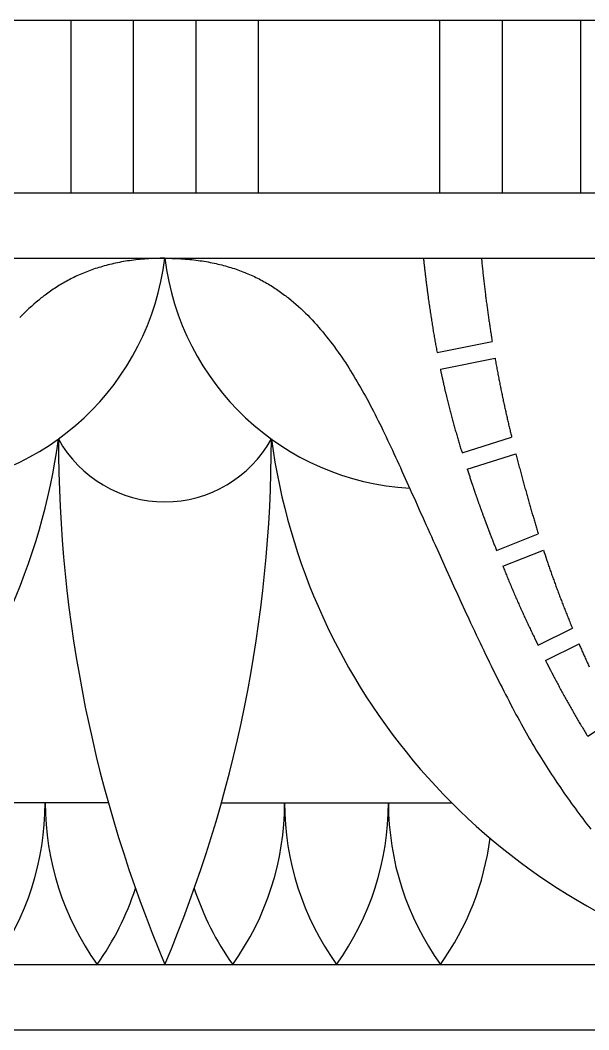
# Model space of a CAD drawing. Extents: x -111 to 2985, y -118 to 122.
# Drawn here: x -47.18 to -37.17, y 84.84 to 102.59 of the extents above; entities that cross this region are included whole.
import ezdxf

# ---------------------------------------------------------------- set-up
doc = ezdxf.new("R2010")
doc.units = 0
doc.layers.add('LAYER_03', color=5, linetype='CONTINUOUS')

msp = doc.modelspace()

# ---------------------------------------------------------------- linework, layer by layer
at = {"layer": 'LAYER_03'}
for points in [[(-64.39, 102.595), (-44.635, 102.595), (-24.88, 102.595)], [(-46.285, 99.558), (-46.285, 102.595)], [(-45.185, 99.558), (-45.185, 102.595)], [(-44.085, 99.558), (-44.085, 102.595)], [(-42.985, 99.558), (-42.985, 102.595)], [(-39.792, 99.558), (-39.792, 102.595)], [(-38.692, 99.558), (-38.692, 102.595)], [(-37.315, 99.558), (-37.315, 102.595)], [(-64.39, 99.558), (-44.635, 99.558)], [(-44.635, 99.558), (-24.88, 99.558)], [(-64.39, 98.408), (-44.635, 98.408)], [(-44.635, 98.408), (-24.88, 98.408)], [(-44.635, 98.408), (-44.593, 98.408), (-44.552, 98.407), (-44.512, 98.406), (-44.471, 98.405), (-44.431, 98.403), (-44.392, 98.402), (-44.352, 98.399), (-44.313, 98.397), (-44.275, 98.394), (-44.236, 98.391), (-44.198, 98.387), (-44.161, 98.383), (-44.123, 98.379), (-44.086, 98.375), (-44.05, 98.37), (-44.013, 98.365), (-43.977, 98.36), (-43.942, 98.354), (-43.906, 98.348), (-43.871, 98.342), (-43.836, 98.335), (-43.802, 98.328), (-43.768, 98.321), (-43.734, 98.314), (-43.7, 98.306), (-43.667, 98.298), (-43.634, 98.29), (-43.601, 98.281), (-43.569, 98.273), (-43.537, 98.263), (-43.505, 98.254), (-43.473, 98.245), (-43.442, 98.235), (-43.411, 98.225), (-43.38, 98.214), (-43.35, 98.203), (-43.319, 98.193), (-43.289, 98.181), (-43.26, 98.17), (-43.23, 98.158), (-43.201, 98.146), (-43.172, 98.134), (-43.144, 98.122), (-43.115, 98.109), (-43.087, 98.097), (-43.059, 98.084), (-43.032, 98.07), (-43.004, 98.057), (-42.977, 98.043), (-42.95, 98.029), (-42.923, 98.015), (-42.897, 98.001), (-42.871, 97.986), (-42.845, 97.971), (-42.819, 97.956), (-42.794, 97.941), (-42.768, 97.926), (-42.743, 97.91), (-42.718, 97.894), (-42.694, 97.878), (-42.669, 97.862), (-42.645, 97.846), (-42.621, 97.829), (-42.597, 97.813), (-42.574, 97.796), (-42.55, 97.779), (-42.527, 97.761), (-42.504, 97.744), (-42.481, 97.726), (-42.459, 97.709), (-42.414, 97.673), (-42.37, 97.636), (-42.327, 97.599), (-42.284, 97.561), (-42.242, 97.523), (-42.201, 97.484), (-42.161, 97.444), (-42.121, 97.404), (-42.081, 97.364), (-42.043, 97.323), (-42.005, 97.282), (-41.967, 97.24), (-41.93, 97.198), (-41.894, 97.156), (-41.857, 97.113), (-41.822, 97.07), (-41.787, 97.026), (-41.752, 96.982), (-41.718, 96.938), (-41.684, 96.894), (-41.651, 96.849), (-41.618, 96.804), (-41.585, 96.758), (-41.553, 96.713), (-41.521, 96.666), (-41.489, 96.62), (-41.458, 96.573), (-41.427, 96.526), (-41.396, 96.478), (-41.366, 96.43), (-41.336, 96.382), (-41.306, 96.333), (-41.277, 96.284), (-41.247, 96.234), (-41.218, 96.184), (-41.189, 96.134), (-41.16, 96.083), (-41.132, 96.032), (-41.103, 95.981), (-41.075, 95.928), (-41.047, 95.876), (-41.018, 95.823), (-40.991, 95.77), (-40.963, 95.716), (-40.935, 95.661), (-40.907, 95.607), (-40.879, 95.551), (-40.852, 95.496), (-40.824, 95.44), (-40.796, 95.383), (-40.769, 95.326), (-40.741, 95.268), (-40.714, 95.21), (-40.686, 95.151), (-40.658, 95.092), (-40.63, 95.032), (-40.602, 94.972), (-40.574, 94.911), (-40.546, 94.85), (-40.518, 94.788), (-40.489, 94.726), (-40.461, 94.663), (-40.432, 94.599), (-40.403, 94.535), (-40.374, 94.471), (-40.345, 94.405), (-40.315, 94.34), (-40.285, 94.273), (-40.255, 94.206), (-40.225, 94.139), (-40.194, 94.071), (-40.164, 94.002), (-40.133, 93.933), (-40.102, 93.864), (-40.07, 93.794), (-40.039, 93.724), (-40.007, 93.654), (-39.976, 93.583), (-39.944, 93.512), (-39.911, 93.44), (-39.879, 93.368), (-39.814, 93.224), (-39.749, 93.08), (-39.684, 92.935), (-39.618, 92.79), (-39.551, 92.644), (-39.485, 92.499), (-39.419, 92.355), (-39.352, 92.211), (-39.286, 92.068), (-39.252, 91.997), (-39.219, 91.926), (-39.186, 91.855), (-39.153, 91.785), (-39.12, 91.716), (-39.087, 91.646), (-39.054, 91.577), (-39.021, 91.509), (-38.989, 91.441), (-38.956, 91.374), (-38.924, 91.307), (-38.891, 91.24), (-38.859, 91.175), (-38.827, 91.11), (-38.795, 91.045), (-38.763, 90.981), (-38.731, 90.918), (-38.7, 90.856), (-38.668, 90.795), (-38.637, 90.734), (-38.606, 90.674), (-38.576, 90.615), (-38.545, 90.556), (-38.514, 90.499), (-38.484, 90.442), (-38.454, 90.385), (-38.424, 90.33), (-38.394, 90.275), (-38.364, 90.22), (-38.334, 90.167), (-38.304, 90.114), (-38.275, 90.061), (-38.245, 90.009), (-38.215, 89.958), (-38.186, 89.907), (-38.156, 89.856), (-38.126, 89.806), (-38.097, 89.756), (-38.067, 89.707), (-38.037, 89.659), (-38.007, 89.61), (-37.978, 89.562), (-37.948, 89.514), (-37.918, 89.467), (-37.887, 89.42), (-37.857, 89.373), (-37.827, 89.326), (-37.796, 89.28), (-37.735, 89.188), (-37.673, 89.097), (-37.61, 89.006), (-37.546, 88.915), (-37.514, 88.87), (-37.481, 88.825), (-37.448, 88.779), (-37.415, 88.734), (-37.382, 88.689), (-37.348, 88.643), (-37.314, 88.598), (-37.28, 88.552), (-37.245, 88.507), (-37.21, 88.461), (-37.174, 88.415), (-37.139, 88.369)], [(-40.084, 98.408), (-40.082, 98.393), (-40.081, 98.378), (-40.079, 98.363), (-40.077, 98.348), (-40.076, 98.333), (-40.074, 98.318), (-40.072, 98.303), (-40.071, 98.288), (-40.069, 98.274), (-40.067, 98.259), (-40.066, 98.244), (-40.064, 98.229), (-40.062, 98.215), (-40.061, 98.2), (-40.059, 98.186), (-40.057, 98.171), (-40.055, 98.157), (-40.054, 98.142), (-40.052, 98.128), (-40.05, 98.114), (-40.048, 98.099), (-40.047, 98.085), (-40.045, 98.071), (-40.043, 98.056), (-40.041, 98.042), (-40.04, 98.028), (-40.038, 98.014), (-40.036, 98), (-40.034, 97.986), (-40.033, 97.972), (-40.031, 97.958), (-40.029, 97.944), (-40.027, 97.93), (-40.026, 97.916), (-40.024, 97.902), (-40.022, 97.889), (-40.02, 97.875), (-40.018, 97.861), (-40.017, 97.847), (-40.015, 97.834), (-40.013, 97.82), (-40.011, 97.807), (-40.009, 97.793), (-40.008, 97.78), (-40.006, 97.766), (-40.004, 97.753), (-40.002, 97.739), (-40, 97.726), (-39.998, 97.712), (-39.997, 97.699), (-39.993, 97.673), (-39.989, 97.646), (-39.986, 97.62), (-39.982, 97.594), (-39.978, 97.568), (-39.974, 97.542), (-39.971, 97.516), (-39.967, 97.49), (-39.963, 97.465), (-39.959, 97.439), (-39.955, 97.414), (-39.952, 97.389), (-39.948, 97.364), (-39.944, 97.339), (-39.94, 97.314), (-39.936, 97.29), (-39.932, 97.265), (-39.928, 97.241), (-39.924, 97.216), (-39.92, 97.192), (-39.917, 97.168), (-39.913, 97.144), (-39.909, 97.12), (-39.905, 97.096), (-39.901, 97.073), (-39.897, 97.049), (-39.893, 97.026), (-39.889, 97.003), (-39.885, 96.979), (-39.881, 96.956), (-39.876, 96.933), (-39.872, 96.91), (-39.868, 96.888), (-39.864, 96.865), (-39.86, 96.842), (-39.856, 96.82), (-39.852, 96.798), (-39.848, 96.775), (-39.844, 96.753)], [(-39.063, 98.408), (-39.06, 98.383), (-39.058, 98.358), (-39.055, 98.334), (-39.053, 98.309), (-39.05, 98.285), (-39.048, 98.26), (-39.045, 98.236), (-39.043, 98.211), (-39.04, 98.187), (-39.037, 98.163), (-39.035, 98.139), (-39.032, 98.115), (-39.03, 98.091), (-39.027, 98.067), (-39.024, 98.043), (-39.021, 98.019), (-39.019, 97.995), (-39.016, 97.972), (-39.013, 97.948), (-39.01, 97.925), (-39.008, 97.901), (-39.005, 97.878), (-39.002, 97.854), (-38.999, 97.831), (-38.996, 97.808), (-38.993, 97.784), (-38.991, 97.761), (-38.988, 97.738), (-38.985, 97.715), (-38.982, 97.692), (-38.979, 97.669), (-38.976, 97.646), (-38.973, 97.624), (-38.97, 97.601), (-38.967, 97.578), (-38.964, 97.555), (-38.961, 97.533), (-38.958, 97.51), (-38.955, 97.488), (-38.952, 97.466), (-38.948, 97.443), (-38.945, 97.421), (-38.942, 97.399), (-38.939, 97.377), (-38.936, 97.354), (-38.933, 97.332), (-38.929, 97.31), (-38.926, 97.288), (-38.923, 97.267), (-38.92, 97.245), (-38.917, 97.223), (-38.913, 97.201), (-38.91, 97.18), (-38.907, 97.158), (-38.903, 97.137), (-38.9, 97.115), (-38.897, 97.094), (-38.893, 97.072), (-38.89, 97.051), (-38.887, 97.03), (-38.883, 97.008), (-38.88, 96.987), (-38.877, 96.966), (-38.873, 96.945)], [(-39.844, 96.753), (-38.873, 96.945)], [(-39.785, 96.459), (-38.823, 96.649)], [(-38.823, 96.649), (-38.819, 96.625), (-38.814, 96.602), (-38.81, 96.578), (-38.806, 96.555), (-38.802, 96.531), (-38.797, 96.508), (-38.793, 96.484), (-38.789, 96.461), (-38.784, 96.438), (-38.78, 96.415), (-38.776, 96.392), (-38.771, 96.369), (-38.767, 96.346), (-38.763, 96.323), (-38.758, 96.3), (-38.754, 96.277), (-38.749, 96.255), (-38.745, 96.232), (-38.74, 96.21), (-38.736, 96.187), (-38.731, 96.165), (-38.727, 96.143), (-38.722, 96.12), (-38.718, 96.098), (-38.713, 96.076), (-38.709, 96.054), (-38.704, 96.032), (-38.7, 96.01), (-38.695, 95.988), (-38.691, 95.966), (-38.686, 95.945), (-38.682, 95.923), (-38.677, 95.901), (-38.672, 95.88), (-38.668, 95.858), (-38.663, 95.837), (-38.658, 95.816), (-38.654, 95.794), (-38.649, 95.773), (-38.644, 95.752), (-38.64, 95.731), (-38.635, 95.71), (-38.63, 95.689), (-38.626, 95.668), (-38.621, 95.647), (-38.616, 95.626), (-38.612, 95.606), (-38.607, 95.585), (-38.602, 95.564), (-38.597, 95.544), (-38.593, 95.523), (-38.588, 95.503), (-38.583, 95.482), (-38.578, 95.462), (-38.574, 95.442), (-38.569, 95.422), (-38.564, 95.401), (-38.559, 95.381), (-38.555, 95.361), (-38.55, 95.341), (-38.545, 95.321), (-38.54, 95.302), (-38.535, 95.282), (-38.531, 95.262)], [(-39.785, 96.459), (-39.783, 96.446), (-39.78, 96.433), (-39.777, 96.419), (-39.774, 96.406), (-39.772, 96.393), (-39.769, 96.38), (-39.766, 96.367), (-39.763, 96.354), (-39.76, 96.341), (-39.758, 96.328), (-39.755, 96.315), (-39.752, 96.302), (-39.749, 96.289), (-39.746, 96.277), (-39.744, 96.264), (-39.741, 96.251), (-39.738, 96.239), (-39.735, 96.226), (-39.732, 96.213), (-39.729, 96.201), (-39.727, 96.188), (-39.724, 96.176), (-39.721, 96.163), (-39.718, 96.151), (-39.715, 96.138), (-39.712, 96.126), (-39.71, 96.113), (-39.707, 96.101), (-39.704, 96.089), (-39.701, 96.076), (-39.698, 96.064), (-39.695, 96.052), (-39.692, 96.04), (-39.689, 96.028), (-39.684, 96.003), (-39.678, 95.979), (-39.672, 95.955), (-39.666, 95.931), (-39.66, 95.907), (-39.654, 95.884), (-39.649, 95.86), (-39.643, 95.837), (-39.637, 95.813), (-39.631, 95.79), (-39.625, 95.767), (-39.619, 95.744), (-39.613, 95.721), (-39.607, 95.698), (-39.601, 95.675), (-39.595, 95.653), (-39.589, 95.63), (-39.583, 95.608), (-39.577, 95.585), (-39.571, 95.563), (-39.565, 95.541), (-39.559, 95.518), (-39.553, 95.496), (-39.546, 95.474), (-39.54, 95.452), (-39.534, 95.431), (-39.528, 95.409), (-39.522, 95.387), (-39.516, 95.365), (-39.509, 95.344), (-39.503, 95.322), (-39.497, 95.301), (-39.491, 95.28), (-39.485, 95.258), (-39.478, 95.237), (-39.472, 95.216), (-39.466, 95.195), (-39.46, 95.174), (-39.453, 95.153), (-39.447, 95.132), (-39.441, 95.111), (-39.434, 95.09), (-39.428, 95.069), (-39.422, 95.048), (-39.415, 95.028), (-39.409, 95.007), (-39.403, 94.986), (-38.531, 95.262)], [(-39.312, 94.7), (-38.458, 94.97)], [(-38.458, 94.97), (-38.451, 94.946), (-38.445, 94.922), (-38.439, 94.898), (-38.433, 94.874), (-38.426, 94.85), (-38.42, 94.826), (-38.414, 94.802), (-38.408, 94.778), (-38.401, 94.755), (-38.395, 94.731), (-38.389, 94.708), (-38.383, 94.684), (-38.376, 94.661), (-38.37, 94.638), (-38.364, 94.615), (-38.358, 94.592), (-38.351, 94.569), (-38.345, 94.546), (-38.339, 94.523), (-38.333, 94.5), (-38.327, 94.478), (-38.32, 94.455), (-38.314, 94.432), (-38.308, 94.41), (-38.302, 94.388), (-38.296, 94.365), (-38.289, 94.343), (-38.283, 94.321), (-38.277, 94.299), (-38.271, 94.277), (-38.265, 94.255), (-38.259, 94.233), (-38.253, 94.211), (-38.246, 94.19), (-38.24, 94.168), (-38.234, 94.146), (-38.228, 94.125), (-38.222, 94.103), (-38.216, 94.082), (-38.21, 94.06), (-38.203, 94.039), (-38.197, 94.018), (-38.191, 93.997), (-38.185, 93.976), (-38.179, 93.954), (-38.173, 93.933), (-38.167, 93.912), (-38.161, 93.891), (-38.154, 93.871), (-38.148, 93.85), (-38.142, 93.829), (-38.136, 93.808), (-38.13, 93.788), (-38.124, 93.767), (-38.117, 93.746), (-38.111, 93.726), (-38.105, 93.705), (-38.099, 93.685), (-38.093, 93.664), (-38.086, 93.644), (-38.08, 93.623), (-38.074, 93.603), (-38.068, 93.583), (-38.061, 93.562)], [(-39.312, 94.7), (-39.301, 94.667), (-39.291, 94.634), (-39.28, 94.6), (-39.269, 94.567), (-39.264, 94.55), (-39.258, 94.533), (-39.253, 94.517), (-39.247, 94.5), (-39.241, 94.483), (-39.236, 94.466), (-39.23, 94.449), (-39.227, 94.44), (-39.224, 94.431), (-39.222, 94.423), (-39.219, 94.414), (-39.216, 94.405), (-39.213, 94.397), (-39.21, 94.388), (-39.207, 94.379), (-39.204, 94.37), (-39.201, 94.361), (-39.198, 94.352), (-39.195, 94.343), (-39.192, 94.334), (-39.189, 94.325), (-39.186, 94.316), (-39.182, 94.307), (-39.179, 94.298), (-39.176, 94.288), (-39.173, 94.279), (-39.17, 94.27), (-39.166, 94.26), (-39.163, 94.251), (-39.16, 94.241), (-39.157, 94.232), (-39.153, 94.222), (-39.15, 94.212), (-39.146, 94.202), (-39.143, 94.193), (-39.139, 94.183), (-39.136, 94.173), (-39.132, 94.163), (-39.129, 94.153), (-39.125, 94.142), (-39.122, 94.132), (-39.118, 94.122), (-39.114, 94.111), (-39.111, 94.101), (-39.107, 94.09), (-39.103, 94.08), (-39.099, 94.069), (-39.095, 94.058), (-39.091, 94.047), (-39.087, 94.036), (-39.083, 94.025), (-39.079, 94.014), (-39.075, 94.003), (-39.071, 93.992), (-39.067, 93.98), (-39.063, 93.969), (-39.059, 93.957), (-39.054, 93.945), (-39.05, 93.934), (-39.046, 93.922), (-39.041, 93.91), (-39.037, 93.898), (-39.032, 93.885), (-39.03, 93.879), (-39.028, 93.873), (-39.025, 93.867), (-39.023, 93.861), (-39.021, 93.854), (-39.018, 93.848), (-39.016, 93.842), (-39.014, 93.835), (-39.011, 93.829), (-39.009, 93.823), (-39.007, 93.816), (-39.004, 93.81), (-39.002, 93.803), (-38.999, 93.797), (-38.997, 93.79), (-38.995, 93.784), (-38.992, 93.777), (-38.99, 93.771), (-38.987, 93.764), (-38.985, 93.757), (-38.982, 93.751), (-38.98, 93.744), (-38.977, 93.737), (-38.974, 93.73), (-38.972, 93.724), (-38.969, 93.717), (-38.967, 93.71), (-38.964, 93.703), (-38.961, 93.696), (-38.959, 93.689), (-38.956, 93.682), (-38.954, 93.675), (-38.951, 93.668), (-38.948, 93.661), (-38.945, 93.654), (-38.943, 93.646), (-38.94, 93.639), (-38.937, 93.632), (-38.934, 93.625), (-38.932, 93.617), (-38.929, 93.61), (-38.926, 93.603), (-38.923, 93.595), (-38.92, 93.588), (-38.918, 93.581), (-38.915, 93.573), (-38.912, 93.566), (-38.909, 93.558), (-38.906, 93.55), (-38.903, 93.543), (-38.9, 93.535), (-38.897, 93.528), (-38.894, 93.52), (-38.891, 93.512), (-38.888, 93.504), (-38.885, 93.497), (-38.882, 93.489), (-38.879, 93.481), (-38.876, 93.473), (-38.873, 93.465), (-38.87, 93.457), (-38.867, 93.449), (-38.864, 93.441), (-38.861, 93.433), (-38.855, 93.417), (-38.848, 93.401), (-38.842, 93.385), (-38.836, 93.369), (-38.829, 93.352), (-38.823, 93.336), (-38.816, 93.319), (-38.81, 93.302), (-38.803, 93.285), (-38.796, 93.268), (-38.061, 93.562)], [(-38.685, 92.99), (-37.97, 93.276)], [(-37.97, 93.276), (-37.957, 93.233), (-37.943, 93.191), (-37.929, 93.149), (-37.915, 93.107), (-37.9, 93.065), (-37.893, 93.044), (-37.886, 93.023), (-37.879, 93.001), (-37.872, 92.98), (-37.864, 92.959), (-37.857, 92.938), (-37.85, 92.917), (-37.842, 92.896), (-37.835, 92.875), (-37.828, 92.854), (-37.82, 92.833), (-37.813, 92.812), (-37.805, 92.791), (-37.798, 92.77), (-37.79, 92.749), (-37.782, 92.727), (-37.775, 92.706), (-37.767, 92.685), (-37.759, 92.664), (-37.752, 92.643), (-37.744, 92.621), (-37.736, 92.6), (-37.728, 92.579), (-37.72, 92.558), (-37.712, 92.536), (-37.704, 92.515), (-37.696, 92.494), (-37.688, 92.472), (-37.68, 92.451), (-37.672, 92.429), (-37.664, 92.408), (-37.655, 92.386), (-37.647, 92.365), (-37.639, 92.343), (-37.63, 92.321), (-37.622, 92.3), (-37.613, 92.278), (-37.605, 92.256), (-37.596, 92.234), (-37.587, 92.212), (-37.579, 92.19), (-37.57, 92.168), (-37.561, 92.146), (-37.552, 92.124), (-37.543, 92.102), (-37.534, 92.08), (-37.525, 92.058), (-37.516, 92.035), (-37.507, 92.013), (-37.498, 91.991), (-37.489, 91.968), (-37.48, 91.946), (-37.47, 91.923), (-37.461, 91.9)], [(-38.685, 92.99), (-38.676, 92.968), (-38.667, 92.947), (-38.658, 92.925), (-38.65, 92.903), (-38.641, 92.881), (-38.632, 92.86), (-38.623, 92.838), (-38.613, 92.816), (-38.604, 92.794), (-38.595, 92.772), (-38.586, 92.75), (-38.577, 92.727), (-38.567, 92.705), (-38.558, 92.683), (-38.549, 92.661), (-38.539, 92.639), (-38.53, 92.616), (-38.521, 92.594), (-38.511, 92.572), (-38.502, 92.55), (-38.492, 92.527), (-38.483, 92.505), (-38.463, 92.461), (-38.454, 92.438), (-38.444, 92.416), (-38.434, 92.394), (-38.425, 92.372), (-38.415, 92.35), (-38.405, 92.327), (-38.395, 92.305), (-38.386, 92.283), (-38.376, 92.261), (-38.366, 92.239), (-38.356, 92.217), (-38.346, 92.195), (-38.336, 92.174), (-38.327, 92.152), (-38.317, 92.13), (-38.307, 92.108), (-38.297, 92.087), (-38.287, 92.065), (-38.277, 92.044), (-38.267, 92.022), (-38.257, 92.001), (-38.247, 91.979), (-38.237, 91.958), (-38.227, 91.937), (-38.217, 91.915), (-38.207, 91.894), (-38.197, 91.873), (-38.187, 91.852), (-38.177, 91.831), (-38.167, 91.81), (-38.157, 91.789), (-38.147, 91.768), (-38.136, 91.747), (-38.126, 91.726), (-38.106, 91.684), (-38.086, 91.642), (-38.065, 91.6)], [(-38.065, 91.6), (-37.461, 91.9)], [(-37.932, 91.331), (-37.344, 91.624)], [(-37.344, 91.624), (-37.335, 91.605), (-37.327, 91.586), (-37.319, 91.567), (-37.311, 91.548), (-37.303, 91.53), (-37.294, 91.511), (-37.286, 91.492), (-37.278, 91.472), (-37.269, 91.453), (-37.261, 91.434), (-37.252, 91.415), (-37.244, 91.396), (-37.235, 91.376), (-37.227, 91.357), (-37.218, 91.337), (-37.209, 91.318), (-37.2, 91.298), (-37.191, 91.279), (-37.182, 91.259), (-37.174, 91.239), (-37.164, 91.219)], [(-37.932, 91.331), (-37.91, 91.289), (-37.889, 91.246), (-37.867, 91.204), (-37.845, 91.162), (-37.824, 91.119), (-37.802, 91.077), (-37.791, 91.056), (-37.78, 91.035), (-37.769, 91.014), (-37.758, 90.993), (-37.747, 90.972), (-37.736, 90.951), (-37.724, 90.93), (-37.713, 90.909), (-37.702, 90.888), (-37.691, 90.867), (-37.68, 90.846), (-37.668, 90.825), (-37.657, 90.804), (-37.646, 90.783), (-37.634, 90.762), (-37.623, 90.741), (-37.612, 90.72), (-37.6, 90.699), (-37.589, 90.679), (-37.577, 90.658), (-37.566, 90.637), (-37.554, 90.616), (-37.543, 90.595), (-37.531, 90.575), (-37.519, 90.554), (-37.508, 90.533), (-37.496, 90.513), (-37.484, 90.492), (-37.472, 90.471), (-37.461, 90.451), (-37.449, 90.43), (-37.437, 90.409), (-37.425, 90.389), (-37.413, 90.368), (-37.401, 90.348), (-37.389, 90.327), (-37.377, 90.307), (-37.365, 90.286), (-37.353, 90.266), (-37.34, 90.245), (-37.328, 90.225), (-37.316, 90.205), (-37.304, 90.184), (-37.291, 90.164), (-37.279, 90.144), (-37.266, 90.123), (-37.254, 90.103), (-37.242, 90.083), (-37.229, 90.063), (-37.216, 90.042), (-37.204, 90.022), (-37.191, 90.002), (-36.714, 90.311)], [(-45.629, 88.829), (-49.684, 88.829)], [(-43.64, 88.829), (-39.585, 88.829)], [(-64.39, 85.988), (-44.635, 85.988)], [(-44.635, 85.988), (-24.88, 85.988)], [(-64.39, 84.838), (-44.635, 84.838)], [(-44.635, 84.838), (-24.88, 84.838)]]:
    msp.add_lwpolyline(points, dxfattribs=at)
for points in [[(-48.944, 94.363, 0.362815), (-44.635, 98.408), (-44.676, 98.408), (-44.717, 98.407), (-44.758, 98.406), (-44.798, 98.405), (-44.838, 98.403), (-44.878, 98.402), (-44.917, 98.399), (-44.956, 98.397), (-44.995, 98.394), (-45.033, 98.391), (-45.071, 98.387), (-45.109, 98.383), (-45.146, 98.379), (-45.183, 98.375), (-45.22, 98.37), (-45.256, 98.365), (-45.292, 98.36), (-45.328, 98.354), (-45.363, 98.348), (-45.398, 98.342), (-45.433, 98.335), (-45.468, 98.328), (-45.502, 98.321), (-45.536, 98.314), (-45.569, 98.306), (-45.603, 98.298), (-45.636, 98.29), (-45.668, 98.281), (-45.701, 98.273), (-45.733, 98.263), (-45.765, 98.254), (-45.796, 98.245), (-45.828, 98.235), (-45.859, 98.225), (-45.889, 98.214), (-45.92, 98.203), (-45.95, 98.193), (-45.98, 98.181), (-46.01, 98.17), (-46.039, 98.158), (-46.068, 98.146), (-46.097, 98.134), (-46.126, 98.122), (-46.154, 98.109), (-46.182, 98.097), (-46.21, 98.084), (-46.238, 98.07), (-46.265, 98.057), (-46.292, 98.043), (-46.319, 98.029), (-46.346, 98.015), (-46.372, 98.001), (-46.398, 97.986), (-46.424, 97.971), (-46.45, 97.956), (-46.476, 97.941), (-46.501, 97.926), (-46.526, 97.91), (-46.551, 97.894), (-46.576, 97.878), (-46.6, 97.862), (-46.624, 97.846), (-46.648, 97.829), (-46.672, 97.813), (-46.696, 97.796), (-46.719, 97.779), (-46.742, 97.761), (-46.765, 97.744), (-46.788, 97.726), (-46.811, 97.709), (-46.856, 97.673), (-46.899, 97.636), (-46.943, 97.599), (-46.985, 97.561), (-47.027, 97.523), (-47.068, 97.484), (-47.109, 97.444), (-47.149, 97.404), (-47.188, 97.364)], [(-44.635, 98.408, 0.362815), (-40.325, 94.363)], [(-54.512, 85.988, 0.297525), (-46.509, 95.229, 0.100393), (-44.635, 85.988)], [(-46.509, 95.229, 0.272909), (-44.635, 94.124)], [(-44.635, 85.988, 0.100393), (-42.76, 95.229)], [(-44.635, 94.124, 0.272909), (-42.76, 95.229)], [(-42.76, 95.229, 0.297525), (-34.757, 85.988)], [(-49.485, 85.988, 0.156896), (-48.571, 88.829, 0.156896), (-47.657, 85.988, 0.156896), (-46.742, 88.829)], [(-46.742, 88.829, 0.156896), (-45.828, 85.988)], [(-44.117, 87.323, 0.077231), (-43.441, 85.988, 0.156896), (-42.527, 88.829)], [(-42.527, 88.829, 0.156896), (-41.613, 85.988)], [(-41.613, 85.988, 0.156896), (-40.699, 88.829)], [(-40.699, 88.829, 0.156896), (-39.784, 85.988)], [(-39.784, 85.988, 0.124275), (-38.91, 88.207)], [(-45.828, 85.988, 0.077231), (-45.153, 87.323)]]:
    msp.add_lwpolyline(points, format="xyb", dxfattribs=at)

doc.saveas('drawing.dxf')
